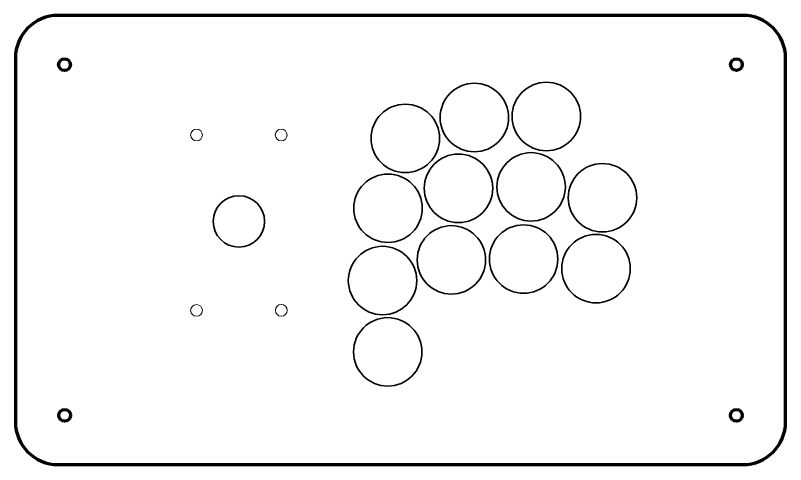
# Model space of a CAD drawing. Header units: millimetres. Extents: x 198 to 2433, y -984 to 145.
# Drawn here: x 202.6 to 562.6, y -802.3 to -592.3 of the extents above; entities that cross this region are included whole.
import ezdxf

# ---------------------------------------------------------------- set-up
doc = ezdxf.new("R2010")
doc.units = ezdxf.units.MM
doc.header["$MEASUREMENT"] = 0
doc.layers.add('Layer 1', color=7, linetype='Continuous')

msp = doc.modelspace()

# ---------------------------------------------------------------- linework, layer by layer
at = {"layer": 'Layer 1', "color": 250, "lineweight": 70}
for centre in [(225.605, -615.3613), (539.655, -615.3213), (225.6444, -779.2958), (539.635, -779.3113)]:
    msp.add_ellipse(centre, major_axis=(0, 2.75), ratio=1, dxfattribs=at)
at = {"layer": 'Layer 1', "color": 250, "lineweight": 35}
for centre, major_axis in [((417.1705, -640.0803), (0, 16)), ((450.8127, -639.5951), (0, 16)), ((384.8862, -649.833), (0, 16)), ((409.7459, -673.1806), (0, 16)), ((443.6857, -672.4979), (0, 16)), ((477.0403, -677.5694), (0, 16)), ((376.7914, -682.5049), (0, 16)), ((307.113, -688.6473), (0, 12)), ((406.43, -706.6327), (0, 16)), ((440.1747, -706.2426), (0, 16)), ((474.0169, -710.7289), (0, 16)), ((374.2457, -716.288), (0, 16)), ((376.6839, -749.6425), (0, 16))]:
    msp.add_ellipse(centre, major_axis=major_axis, ratio=1, dxfattribs=at)
at = {"layer": 'Layer 1', "color": 250, "lineweight": 18}
for centre in [(287.291, -648.2604), (326.866, -648.2604), (287.291, -730.2605), (326.9035, -730.2229)]:
    msp.add_ellipse(centre, major_axis=(0, 2.75), ratio=1, dxfattribs=at)
at = {"layer": 'Layer 1', "color": 250, "lineweight": 70}
msp.add_open_spline([(222.6374, -592.3368), (222.6374, -592.3368), (542.6374, -592.3368), (542.6374, -592.3368), (553.6374, -592.3368), (562.6374, -601.3368), (562.6374, -612.3367), (562.6374, -612.3367), (562.6374, -782.3369), (562.6374, -782.3369), (562.6374, -793.3368), (553.6374, -802.3368), (542.6374, -802.3368), (542.6374, -802.3368), (222.6374, -802.3368), (222.6374, -802.3368), (211.6375, -802.3368), (202.6374, -793.3368), (202.6374, -782.3369), (202.6374, -782.3369), (202.6374, -612.3367), (202.6374, -612.3367), (202.6374, -601.3368), (211.6375, -592.3368), (222.6374, -592.3368)], degree=3, knots=[0, 0, 0, 0, 0.125, 0.125, 0.125, 0.25, 0.25, 0.25, 0.375, 0.375, 0.375, 0.5, 0.5, 0.5, 0.625, 0.625, 0.625, 0.75, 0.75, 0.75, 0.875, 0.875, 0.875, 1, 1, 1, 1], dxfattribs=at)

doc.saveas('drawing.dxf')
